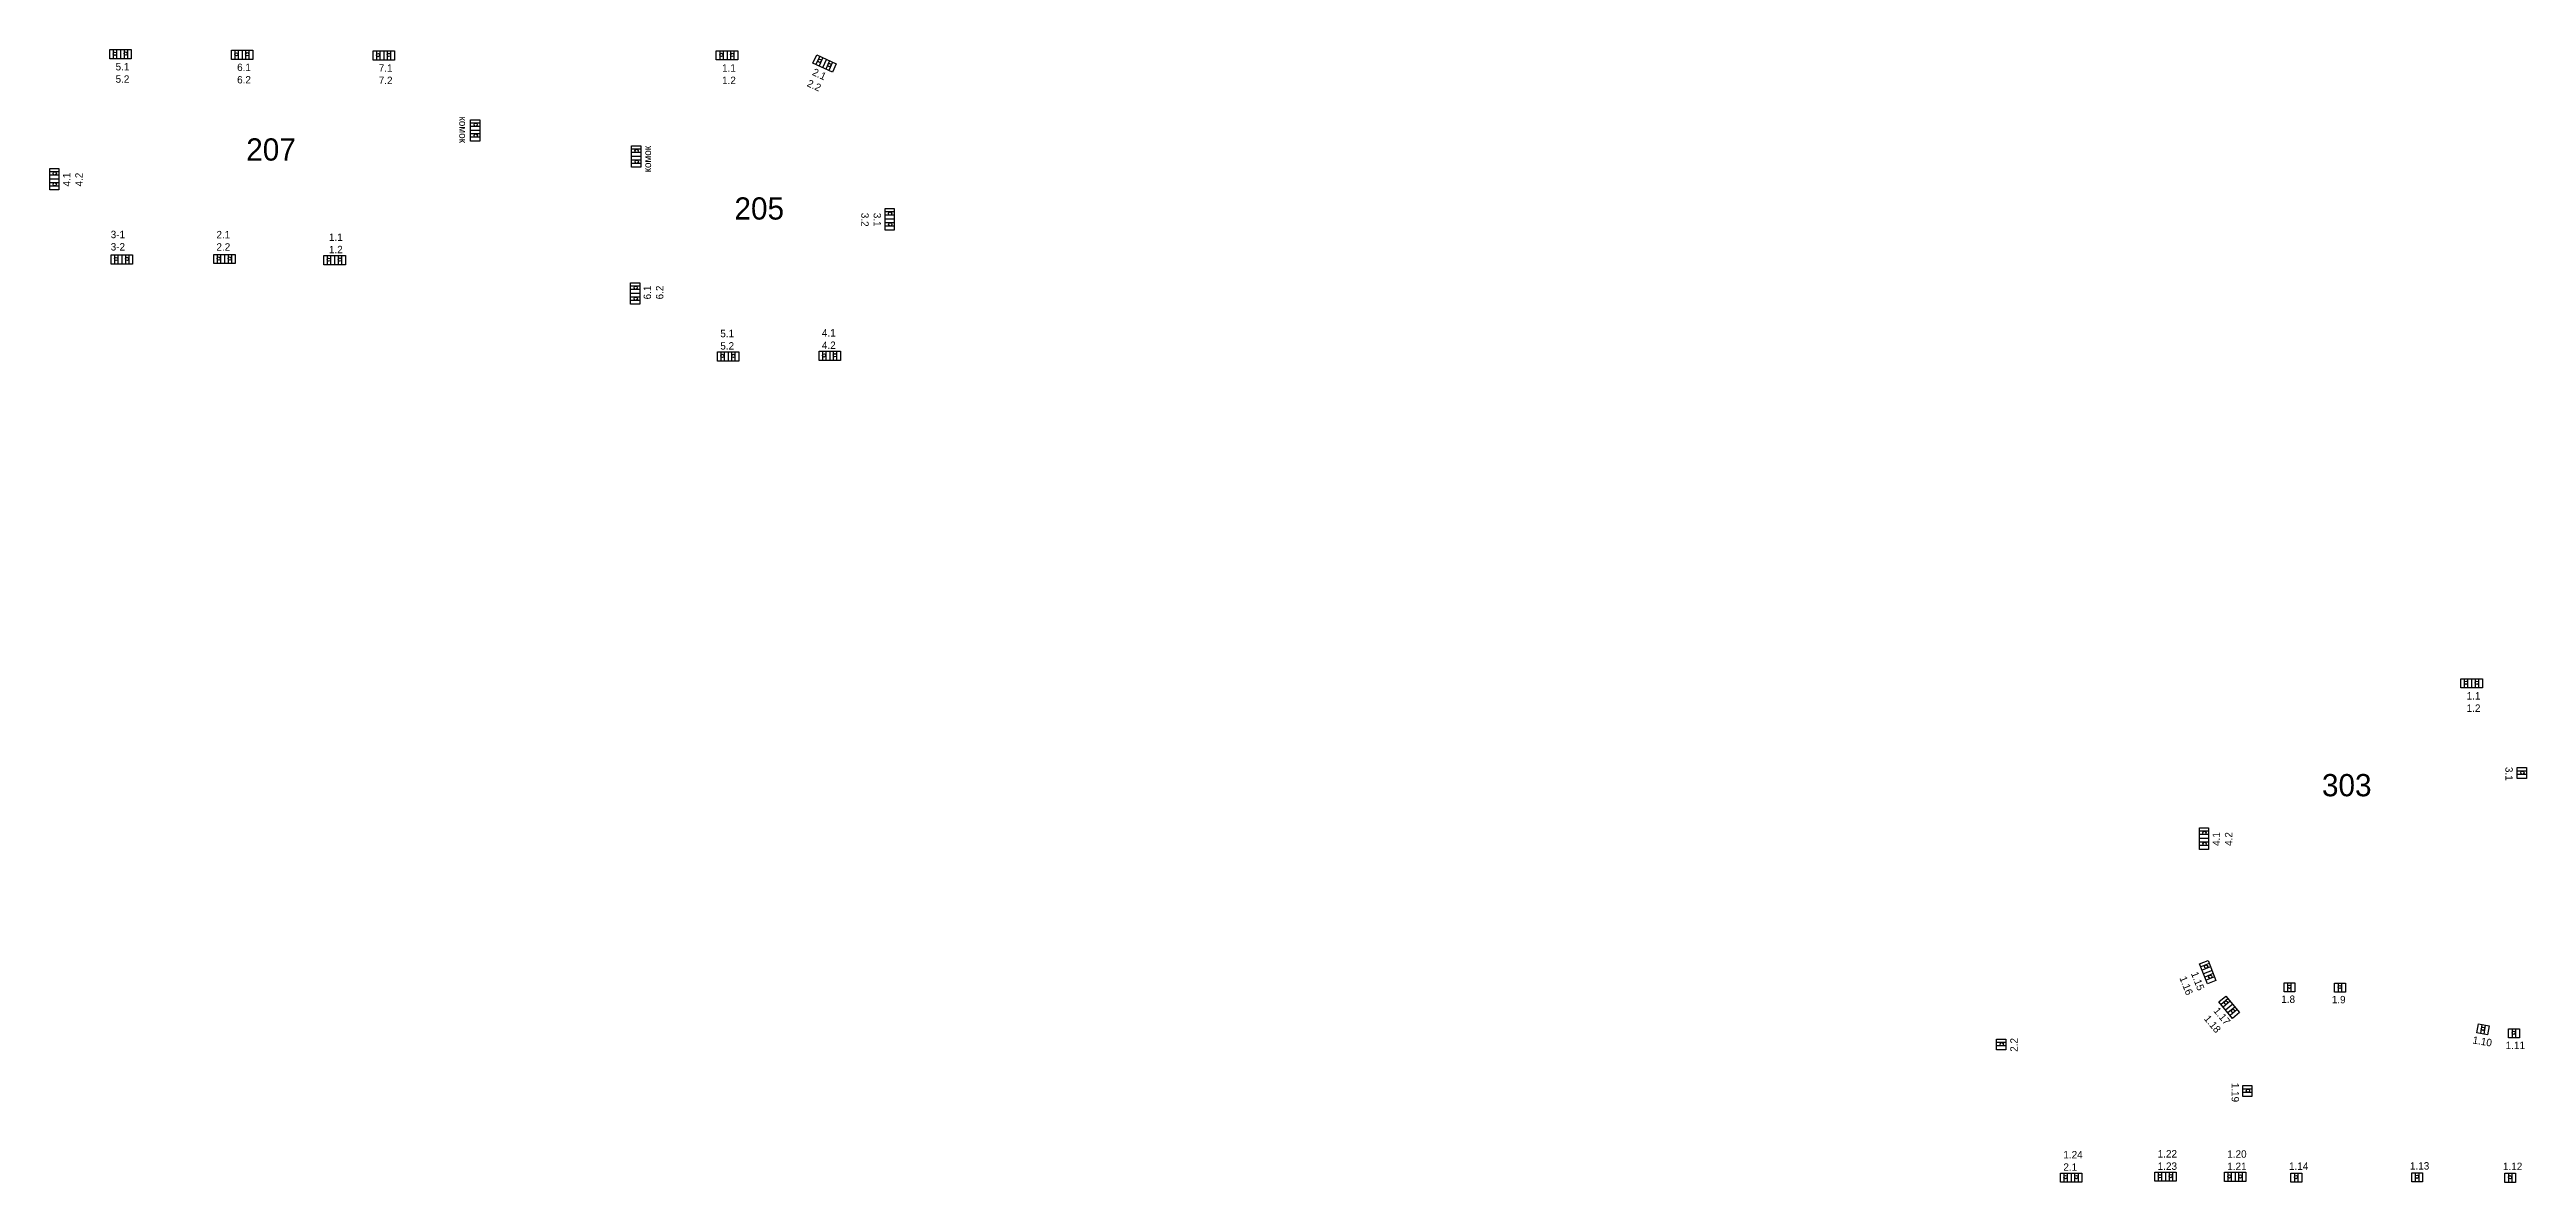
# Model space of a CAD drawing. Extents: x 43296 to 44090, y 40695 to 45985.
# Drawn here: x 43756.1 to 44090.4, y 40695.3 to 40848.1 of the extents above; entities that cross this region are included whole.
import ezdxf

# ---------------------------------------------------------------- set-up
doc = ezdxf.new("R2010")
doc.units = 0
doc.layers.add('ИИ_геология', color=4, linetype='Continuous', lineweight=30)

msp = doc.modelspace()

# ---------------------------------------------------------------- linework, layer by layer
at = {"layer": 'ИИ_геология', "color": 0, "ltscale": 100}
for points in [[(43764.28, 40848.14), (43767.18, 40848.14), (43767.18, 40846.9), (43764.28, 40846.9)], [(43780.68, 40848.05), (43783.58, 40848.05), (43783.58, 40846.82), (43780.68, 40846.82)], [(43799.8, 40847.96), (43802.7, 40847.96), (43802.7, 40846.72), (43799.8, 40846.72)], [(43846.12, 40847.98), (43849.02, 40847.98), (43849.02, 40846.74), (43846.12, 40846.74)], [(43859.67, 40847.43), (43862.3, 40846.22), (43861.78, 40845.09), (43859.15, 40846.31)], [(43814.21, 40838.68), (43814.21, 40835.78), (43812.97, 40835.78), (43812.97, 40838.68)], [(43835.93, 40835.15), (43835.93, 40832.25), (43834.69, 40832.25), (43834.69, 40835.15)], [(43757.4, 40832.11), (43757.4, 40829.2), (43756.17, 40829.2), (43756.17, 40832.11)], [(43870.13, 40826.7), (43870.13, 40823.79), (43868.89, 40823.79), (43868.89, 40826.7)], [(43764.46, 40820.43), (43767.36, 40820.43), (43767.36, 40819.2), (43764.46, 40819.2)], [(43778.31, 40820.49), (43781.21, 40820.49), (43781.21, 40819.25), (43778.31, 40819.25)], [(43793.17, 40820.35), (43796.07, 40820.35), (43796.07, 40819.11), (43793.17, 40819.11)], [(43835.8, 40816.67), (43835.8, 40813.77), (43834.56, 40813.77), (43834.56, 40816.67)], [(43846.27, 40807.35), (43849.17, 40807.35), (43849.17, 40806.11), (43846.27, 40806.11)], [(43859.98, 40807.43), (43862.88, 40807.43), (43862.88, 40806.19), (43859.98, 40806.19)], [(44081.54, 40763.24), (44084.45, 40763.24), (44084.45, 40762.01), (44081.54, 40762.01)], [(44090.39, 40751.24), (44090.39, 40749.79), (44089.15, 40749.79), (44089.15, 40751.24)], [(44047.49, 40743.1), (44047.49, 40740.2), (44046.25, 40740.2), (44046.25, 40743.1)], [(44047.42, 40725.22), (44048.49, 40722.52), (44047.34, 40722.07), (44046.27, 40724.77)], [(44057.69, 40722.21), (44059.14, 40722.21), (44059.14, 40720.97), (44057.69, 40720.97)], [(44064.5, 40722.17), (44065.96, 40722.17), (44065.96, 40720.93), (44064.5, 40720.93)], [(44049.82, 40720.41), (44051.68, 40718.18), (44050.73, 40717.39), (44048.87, 40719.62)], [(44020.13, 40714.6), (44020.13, 40713.15), (44018.89, 40713.15), (44018.89, 40714.6)], [(44083.91, 40716.65), (44085.34, 40716.4), (44085.13, 40715.18), (44083.7, 40715.43)], [(44087.98, 40716), (44089.43, 40716), (44089.43, 40714.76), (44087.98, 40714.76)], [(44053.34, 40708.32), (44053.34, 40706.87), (44052.1, 40706.87), (44052.1, 40708.32)], [(44027.5, 40696.52), (44030.4, 40696.52), (44030.4, 40695.29), (44027.5, 40695.29)], [(44040.24, 40696.65), (44043.14, 40696.65), (44043.14, 40695.41), (44040.24, 40695.41)], [(44049.63, 40696.62), (44052.53, 40696.62), (44052.53, 40695.38), (44049.63, 40695.38)], [(44058.6, 40696.52), (44060.06, 40696.52), (44060.06, 40695.28), (44058.6, 40695.28)], [(44074.92, 40696.56), (44076.37, 40696.56), (44076.37, 40695.32), (44074.92, 40695.32)], [(44087.47, 40696.5), (44088.93, 40696.5), (44088.93, 40695.26), (44087.47, 40695.26)]]:
    msp.add_lwpolyline(points, close=True, dxfattribs=at)
at = {"layer": 'ИИ_геология', "color": 242, "ltscale": 100}
for points in [[(43764.74, 40848.13), (43764.74, 40846.91)], [(43765.19, 40848.15), (43765.19, 40846.9)], [(43766.21, 40848.14), (43766.21, 40846.89)], [(43766.66, 40848.14), (43766.66, 40846.91)], [(43781.14, 40848.05), (43781.14, 40846.82)], [(43781.59, 40848.06), (43781.59, 40846.82)], [(43782.61, 40848.05), (43782.61, 40846.8)], [(43783.06, 40848.05), (43783.06, 40846.82)], [(43800.25, 40847.95), (43800.25, 40846.73)], [(43800.71, 40847.97), (43800.71, 40846.72)], [(43801.72, 40847.96), (43801.72, 40846.71)], [(43802.17, 40847.96), (43802.17, 40846.73)], [(43846.58, 40847.97), (43846.58, 40846.74)], [(43847.03, 40847.98), (43847.03, 40846.74)], [(43848.04, 40847.97), (43848.04, 40846.73)], [(43848.5, 40847.97), (43848.5, 40846.74)], [(43860.08, 40847.24), (43859.56, 40846.12)], [(43860.5, 40847.06), (43859.98, 40845.93)], [(43861.41, 40846.62), (43860.89, 40845.49)], [(43861.82, 40846.43), (43861.31, 40845.32)], [(43814.2, 40838.22), (43812.97, 40838.22)], [(43814.21, 40837.77), (43812.97, 40837.77)], [(43814.2, 40836.76), (43812.96, 40836.76)], [(43814.2, 40836.3), (43812.97, 40836.3)], [(43835.92, 40834.7), (43834.7, 40834.7)], [(43757.4, 40831.65), (43756.17, 40831.65)], [(43757.41, 40831.19), (43756.17, 40831.19)], [(43835.93, 40833.23), (43834.68, 40833.23)], [(43835.94, 40834.24), (43834.69, 40834.24)], [(43835.93, 40832.78), (43834.7, 40832.78)], [(43757.4, 40830.18), (43756.15, 40830.18)], [(43757.4, 40829.73), (43756.17, 40829.73)], [(43870.13, 40824.77), (43868.88, 40824.77)], [(43870.13, 40826.24), (43868.9, 40826.24)], [(43870.14, 40825.78), (43868.9, 40825.78)], [(43870.13, 40824.32), (43868.9, 40824.32)], [(43764.92, 40820.43), (43764.92, 40819.2)], [(43765.37, 40820.44), (43765.37, 40819.2)], [(43766.39, 40820.43), (43766.39, 40819.18)], [(43766.84, 40820.43), (43766.84, 40819.2)], [(43778.76, 40820.48), (43778.76, 40819.25)], [(43779.22, 40820.49), (43779.22, 40819.25)], [(43780.23, 40820.49), (43780.23, 40819.24)], [(43780.68, 40820.49), (43780.68, 40819.25)], [(43793.63, 40820.35), (43793.63, 40819.12)], [(43794.08, 40820.36), (43794.08, 40819.12)], [(43795.09, 40820.35), (43795.09, 40819.1)], [(43795.55, 40820.35), (43795.55, 40819.12)], [(43835.79, 40814.75), (43834.54, 40814.75)], [(43835.79, 40816.21), (43834.56, 40816.21)], [(43835.8, 40815.76), (43834.56, 40815.76)], [(43835.79, 40814.29), (43834.56, 40814.29)], [(43846.72, 40807.34), (43846.72, 40806.11)], [(43847.18, 40807.36), (43847.18, 40806.11)], [(43848.19, 40807.35), (43848.19, 40806.1)], [(43848.64, 40807.35), (43848.64, 40806.12)], [(43860.43, 40807.43), (43860.43, 40806.2)], [(43860.89, 40807.44), (43860.89, 40806.2)], [(43861.9, 40807.43), (43861.9, 40806.18)], [(43862.36, 40807.43), (43862.36, 40806.2)], [(44082, 40763.24), (44082, 40762.01)], [(44082.45, 40763.25), (44082.45, 40762.01)], [(44083.47, 40763.24), (44083.47, 40761.99)], [(44083.92, 40763.24), (44083.92, 40762.01)], [(44090.39, 40750.77), (44089.14, 40750.77)], [(44090.39, 40750.31), (44089.15, 40750.31)], [(44047.49, 40741.18), (44046.24, 40741.18)], [(44047.5, 40742.19), (44046.25, 40742.19)], [(44047.48, 40742.64), (44046.26, 40742.64)], [(44047.49, 40740.72), (44046.26, 40740.72)], [(44047.59, 40724.79), (44046.44, 40724.34)], [(44047.77, 40724.37), (44046.61, 40723.92)], [(44048.13, 40723.43), (44046.97, 40722.97)], [(44048.29, 40723.01), (44047.15, 40722.56)], [(44058.16, 40722.21), (44058.16, 40720.96)], [(44058.61, 40722.21), (44058.61, 40720.98)], [(44064.98, 40722.17), (44064.98, 40720.92)], [(44065.43, 40722.17), (44065.43, 40720.94)], [(44050.11, 40720.05), (44049.17, 40719.27)], [(44050.41, 40719.71), (44049.46, 40718.92)], [(44051.05, 40718.93), (44050.1, 40718.13)], [(44051.35, 40718.58), (44050.4, 40717.79)], [(44020.13, 40714.13), (44018.88, 40714.13)], [(44084.38, 40716.57), (44084.17, 40715.34)], [(44084.83, 40716.49), (44084.62, 40715.28)], [(44088.45, 40715.99), (44088.45, 40714.75)], [(44088.9, 40715.99), (44088.9, 40714.76)], [(44020.13, 40713.67), (44018.9, 40713.67)], [(44053.34, 40707.84), (44052.09, 40707.84)], [(44053.34, 40707.39), (44052.11, 40707.39)], [(44027.96, 40696.52), (44027.96, 40695.29)], [(44028.41, 40696.53), (44028.41, 40695.29)], [(44029.42, 40696.52), (44029.42, 40695.27)], [(44029.88, 40696.52), (44029.88, 40695.29)], [(44040.7, 40696.64), (44040.7, 40695.41)], [(44041.15, 40696.66), (44041.15, 40695.41)], [(44042.16, 40696.65), (44042.16, 40695.4)], [(44042.62, 40696.65), (44042.62, 40695.42)], [(44050.09, 40696.61), (44050.09, 40695.38)], [(44050.54, 40696.62), (44050.54, 40695.38)], [(44051.55, 40696.62), (44051.55, 40695.37)], [(44052.01, 40696.62), (44052.01, 40695.38)], [(44059.08, 40696.52), (44059.08, 40695.27)], [(44059.53, 40696.52), (44059.53, 40695.29)], [(44075.39, 40696.56), (44075.39, 40695.31)], [(44075.85, 40696.56), (44075.85, 40695.33)], [(44087.95, 40696.5), (44087.95, 40695.25)], [(44088.4, 40696.5), (44088.4, 40695.27)]]:
    msp.add_lwpolyline(points, dxfattribs=at)
at = {"layer": 'ИИ_геология', "color": 0, "ltscale": 100}
for points in [[(43765.73, 40848.15), (43765.73, 40846.88)], [(43782.13, 40848.06), (43782.13, 40846.8)], [(43801.25, 40847.97), (43801.25, 40846.7)], [(43847.57, 40847.98), (43847.57, 40846.72)], [(43860.99, 40846.83), (43860.46, 40845.68)], [(43814.21, 40837.23), (43812.95, 40837.23)], [(43835.94, 40833.7), (43834.67, 40833.7)], [(43757.41, 40830.65), (43756.15, 40830.65)], [(43870.14, 40825.24), (43868.87, 40825.24)], [(43765.91, 40820.44), (43765.91, 40819.18)], [(43779.76, 40820.49), (43779.76, 40819.23)], [(43794.62, 40820.36), (43794.62, 40819.09)], [(43835.8, 40815.22), (43834.54, 40815.22)], [(43847.72, 40807.35), (43847.72, 40806.09)], [(43861.43, 40807.44), (43861.43, 40806.17)], [(44082.99, 40763.25), (44082.99, 40761.99)], [(44047.5, 40741.65), (44046.23, 40741.65)], [(44047.96, 40723.87), (44046.79, 40723.41)], [(44050.76, 40719.3), (44049.79, 40718.49)], [(44028.95, 40696.53), (44028.95, 40695.27)], [(44041.69, 40696.65), (44041.69, 40695.39)], [(44051.08, 40696.62), (44051.08, 40695.36)]]:
    msp.add_lwpolyline(points, dxfattribs=at)
at = {"layer": 'ИИ_геология', "color": 242, "ltscale": 100}
for centre in [(43764.97, 40847.58), (43766.43, 40847.6), (43781.37, 40847.5), (43782.83, 40847.51), (43801.95, 40847.42), (43846.8, 40847.42), (43848.27, 40847.43), (43800.48, 40847.4), (43860.05, 40846.64), (43861.39, 40846.04), (43813.65, 40838), (43813.66, 40836.53), (43835.37, 40834.47), (43756.85, 40831.42), (43835.39, 40833), (43756.86, 40829.96), (43869.57, 40826.01), (43869.59, 40824.55), (43765.15, 40819.88), (43766.61, 40819.89), (43778.99, 40819.93), (43780.46, 40819.94), (43793.85, 40819.79), (43795.32, 40819.81), (43835.24, 40815.99), (43835.25, 40814.52), (43846.95, 40806.79), (43848.42, 40806.81), (43860.66, 40806.87), (43862.13, 40806.89), (44082.23, 40762.69), (44083.69, 40762.7), (44089.84, 40750.54), (44046.93, 40742.42), (44046.95, 40740.95), (44047.16, 40724.38), (44047.71, 40723.02), (44058.39, 40721.67), (44065.2, 40721.63), (44049.83, 40719.53), (44050.78, 40718.41), (44019.59, 40713.9), (44084.51, 40716), (44088.67, 40715.45), (44052.8, 40707.62), (44028.19, 40695.97), (44029.65, 40695.98), (44040.92, 40696.09), (44042.39, 40696.11), (44050.31, 40696.06), (44051.78, 40696.07), (44059.3, 40695.98), (44075.62, 40696.02), (44088.17, 40695.96)]:
    msp.add_circle(centre, 0.223, dxfattribs=at)

# ---------------------------------------------------------------- texts
at = {"attachment_point": 1}
for s, insert, char_height in [('5.1\\P5.2', (43765.06, 40846.33), 1), ('6.1\\P6.2', (43781.46, 40846.24), 1), ('7.1\\P7.2', (43800.57, 40846.15), 1), ('1.1\\P1.2', (43846.9, 40846.16), 1), ('207', (43782.69, 40836.16), 3), ('205', (43848.57, 40828.2), 3), ('3-1\\P3-2', (43764.4, 40823.69), 1), ('2.1\\P2.2', (43778.67, 40823.67), 1), ('1.1\\P1.2', (43793.85, 40823.32), 1), ('5.1\\P5.2', (43846.66, 40810.32), 1), ('4.1\\P4.2', (43860.37, 40810.41), 1), ('1.1\\P1.2', (44082.32, 40761.43), 1), ('303', (44062.79, 40750.37), 3), ('1.8', (44057.3, 40720.48), 1), ('1.9', (44064.12, 40720.43), 1), ('1.11', (44087.59, 40714.26), 1), ('1.24\\P2.1', (44027.9, 40699.5), 1), ('1.22\\P1.23', (44040.63, 40699.62), 1), ('1.20\\P1.21', (44050.02, 40699.59), 1), ('1.14', (44058.35, 40697.95), 1), ('1.13', (44074.67, 40697.99), 1), ('1.12', (44087.22, 40697.93), 1)]:
    msp.add_mtext_dynamic_manual_height_columns(s, width=9.8413, gutter_width=12.5, heights=[48.01], dxfattribs=dict(at, insert=insert, char_height=char_height)).dxf.set("width", 45.1849)
at = {"char_height": 1, "attachment_point": 1}
for s, insert, rotation in [('2.1\\P2.2', (43859.39, 40845.66), 335.2183), ('комок', (43812.44, 40839.11), 270), ('комок', (43836.32, 40831.57), 90), ('4.1\\P4.2', (43757.95, 40829.67), 90), ('3.1\\P3.2', (43868.35, 40826.11), 270), ('6.1\\P6.2', (43836.31, 40814.43), 90), ('3.1', (44088.54, 40751.33), 270), ('4.1\\P4.2', (44048.03, 40740.67), 90), ('1.15\\P1.16', (44046.02, 40723.83), 291.514), ('1.17\\P1.18', (44048.85, 40719.03), 309.8244), ('2.2', (44020.73, 40712.89), 90), ('1.10', (44083.24, 40715.01), 350.1813), ('1.19', (44051.6, 40708.7), 270)]:
    msp.add_mtext_dynamic_manual_height_columns(s, width=9.8413, gutter_width=12.5, heights=[48.01], dxfattribs=dict(at, insert=insert, rotation=rotation)).dxf.set("width", 45.1849)

doc.saveas('drawing.dxf')
